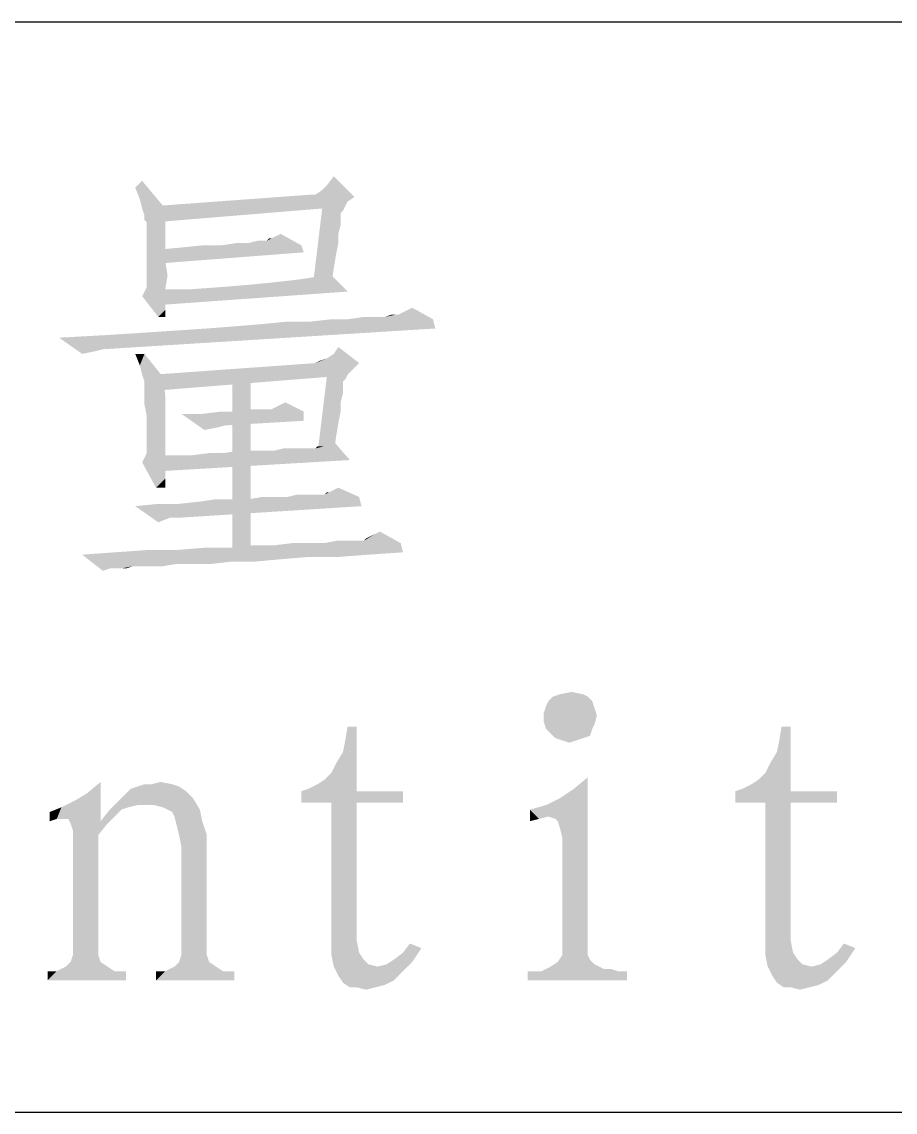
# Model space of a CAD drawing. Header units: millimetres. Extents: x 336 to 634, y 189 to 399.
# Drawn here: x 545.01 to 550.62, y 201.18 to 208.18 of the extents above; entities that cross this region are included whole.
import ezdxf

# ---------------------------------------------------------------- set-up
doc = ezdxf.new("R2010")
doc.units = ezdxf.units.MM

msp = doc.modelspace()

# ---------------------------------------------------------------- linework, layer by layer
at = {"color": 7, "linetype": 'Continuous'}
for p, q in [((448.54993, 208.17685), (628.54993, 208.17685)), ((448.54993, 201.17685), (628.54993, 201.17685))]:
    msp.add_line(p, q, dxfattribs=at)
for points in [[(545.77169, 207.03765), (545.74206, 207.11172), (545.7865, 207.15617)], [(545.7865, 206.97839), (545.77169, 207.03765), (545.7865, 207.15617)], [(545.7865, 206.97839), (545.7865, 207.15617), (545.93465, 206.97839)], [(546.97169, 207.12654), (547.01613, 207.1858), (547.14947, 207.05246)], [(546.89761, 207.06728), (547.14947, 207.05246), (545.86058, 206.9932)], [(546.89761, 207.06728), (545.86058, 206.9932), (546.86799, 207.06728)], [(547.14947, 207.05246), (546.89761, 207.06728), (546.94206, 207.09691)], [(547.14947, 207.05246), (546.94206, 207.09691), (546.97169, 207.12654)], [(547.14947, 207.05246), (547.10502, 207.02283), (545.86058, 206.9932)], [(545.86058, 206.9932), (547.10502, 207.02283), (547.09021, 206.9932)], [(547.09021, 206.9932), (546.94206, 206.97839), (545.86058, 206.8895)], [(547.09021, 206.9932), (545.86058, 206.8895), (545.86058, 206.9932)], [(546.94206, 206.97839), (547.09021, 206.9932), (547.07539, 206.96357)], [(545.93465, 206.97839), (545.80132, 206.93395), (545.7865, 206.97839)], [(545.80132, 206.90432), (545.80132, 206.93395), (545.93465, 206.97839)], [(545.81613, 206.8895), (545.80132, 206.90432), (545.93465, 206.97839)], [(545.81613, 206.84506), (545.81613, 206.8895), (545.93465, 206.97839)], [(545.81613, 206.84506), (545.93465, 206.97839), (545.93465, 206.84506)], [(547.06058, 206.94876), (546.8828, 206.4895), (546.94206, 206.97839)], [(547.06058, 206.94876), (547.06058, 206.93395), (546.8828, 206.4895)], [(547.06058, 206.93395), (547.06058, 206.90432), (546.8828, 206.4895)], [(546.94206, 206.97839), (547.07539, 206.96357), (547.06058, 206.94876)], [(547.06058, 206.90432), (547.06058, 206.87468), (546.8828, 206.4895)], [(547.06058, 206.87468), (547.04576, 206.81543), (546.8828, 206.4895)], [(545.93465, 206.84506), (545.81613, 206.7858), (545.81613, 206.84506)], [(545.81613, 206.7858), (545.93465, 206.84506), (545.93465, 206.74135)], [(545.93465, 206.74135), (545.81613, 206.69691), (545.81613, 206.7858)], [(546.61613, 206.7858), (546.5865, 206.77098), (546.60132, 206.7858)], [(546.80873, 206.74135), (546.5865, 206.77098), (546.61613, 206.7858)], [(546.61613, 206.7858), (546.64576, 206.80061), (546.67539, 206.81543)], [(546.61613, 206.7858), (546.67539, 206.81543), (546.80873, 206.74135)], [(547.04576, 206.81543), (547.04576, 206.75617), (546.8828, 206.4895)], [(545.81613, 206.69691), (545.93465, 206.74135), (545.93465, 206.63765)], [(545.86058, 206.71172), (546.02354, 206.72654), (546.80873, 206.74135)], [(545.86058, 206.71172), (546.80873, 206.74135), (546.82354, 206.69691)], [(546.82354, 206.69691), (545.86058, 206.62283), (545.86058, 206.71172)], [(546.29021, 206.74135), (546.80873, 206.74135), (546.02354, 206.72654)], [(546.29021, 206.74135), (546.02354, 206.72654), (546.17169, 206.74135)], [(546.46799, 206.75617), (546.29021, 206.74135), (546.39391, 206.75617)], [(546.80873, 206.74135), (546.29021, 206.74135), (546.46799, 206.75617)], [(546.57169, 206.77098), (546.5865, 206.77098), (546.46799, 206.75617)], [(546.57169, 206.77098), (546.46799, 206.75617), (546.52724, 206.77098)], [(546.80873, 206.74135), (546.46799, 206.75617), (546.5865, 206.77098)], [(547.04576, 206.75617), (547.03095, 206.68209), (546.8828, 206.4895)], [(545.93465, 206.63765), (545.81613, 206.62283), (545.81613, 206.69691)], [(547.03095, 206.68209), (547.01613, 206.5932), (546.8828, 206.4895)], [(545.81613, 206.56357), (545.81613, 206.62283), (545.93465, 206.63765)], [(545.81613, 206.56357), (545.93465, 206.63765), (545.94947, 206.54876)], [(546.8828, 206.4895), (547.01613, 206.5932), (547.00132, 206.4895)], [(545.94947, 206.54876), (545.81613, 206.53394), (545.81613, 206.56357)], [(545.81613, 206.50431), (545.81613, 206.53394), (545.94947, 206.54876)], [(545.81613, 206.4895), (545.81613, 206.50431), (545.94947, 206.54876)], [(545.81613, 206.47468), (545.81613, 206.4895), (545.94947, 206.54876)], [(545.81613, 206.47468), (545.94947, 206.54876), (545.93465, 206.45987)], [(547.10502, 206.44505), (546.4828, 206.4895), (546.63095, 206.50431)], [(547.10502, 206.44505), (546.63095, 206.50431), (546.76428, 206.51913)], [(547.10502, 206.44505), (546.76428, 206.51913), (546.86799, 206.53394)], [(547.10502, 206.44505), (546.86799, 206.53394), (546.94206, 206.54876)], [(546.94206, 206.54876), (546.9865, 206.56357), (547.10502, 206.44505)], [(545.7865, 206.41543), (545.80132, 206.44505), (545.93465, 206.45987)], [(545.7865, 206.41543), (545.93465, 206.45987), (545.93465, 206.3858)], [(545.93465, 206.45987), (545.80132, 206.44505), (545.81613, 206.47468)], [(546.09761, 206.45987), (547.10502, 206.44505), (545.86058, 206.35617)], [(546.09761, 206.45987), (545.86058, 206.35617), (545.86058, 206.45987)], [(547.10502, 206.44505), (546.09761, 206.45987), (546.30502, 206.47468)], [(547.10502, 206.44505), (546.30502, 206.47468), (546.4828, 206.4895)], [(545.93465, 206.3858), (545.89021, 206.28209), (545.7865, 206.41543)], [(545.93465, 206.3858), (545.93465, 206.32654), (545.89021, 206.28209)], [(545.89021, 206.28209), (545.93465, 206.32654), (545.93465, 206.28209)], [(547.41613, 206.29691), (547.43095, 206.29691), (547.34206, 206.28209)], [(547.41613, 206.29691), (547.34206, 206.28209), (547.3865, 206.29691)], [(547.65317, 206.26728), (547.34206, 206.28209), (547.43095, 206.29691)], [(547.65317, 206.26728), (547.43095, 206.29691), (547.46058, 206.31172)], [(547.46058, 206.31172), (547.49021, 206.32654), (547.51984, 206.34135)], [(547.46058, 206.31172), (547.51984, 206.34135), (547.65317, 206.26728)], [(546.20132, 206.20802), (546.39391, 206.22283), (547.65317, 206.26728)], [(546.20132, 206.20802), (547.65317, 206.26728), (547.66799, 206.20802)], [(546.39391, 206.22283), (546.57169, 206.23765), (547.65317, 206.26728)], [(546.57169, 206.23765), (546.86799, 206.25246), (547.65317, 206.26728)], [(546.86799, 206.25246), (546.57169, 206.23765), (546.71984, 206.25246)], [(547.10502, 206.26728), (547.65317, 206.26728), (546.86799, 206.25246)], [(547.10502, 206.26728), (546.86799, 206.25246), (547.00132, 206.26728)], [(547.2828, 206.28209), (547.34206, 206.28209), (547.10502, 206.26728)], [(547.2828, 206.28209), (547.10502, 206.26728), (547.20873, 206.28209)], [(547.65317, 206.26728), (547.10502, 206.26728), (547.34206, 206.28209)], [(545.25317, 206.14876), (545.51984, 206.16357), (547.66799, 206.20802)], [(545.25317, 206.14876), (547.66799, 206.20802), (545.53465, 206.07468)], [(545.51984, 206.16357), (545.75687, 206.17839), (547.66799, 206.20802)], [(545.75687, 206.17839), (545.9791, 206.1932), (547.66799, 206.20802)], [(547.66799, 206.20802), (545.9791, 206.1932), (546.20132, 206.20802)], [(545.53465, 206.07468), (545.40132, 206.04505), (545.25317, 206.14876)], [(547.01613, 206.04505), (547.04576, 206.0895), (547.1791, 205.9858)], [(545.53465, 206.07468), (545.47539, 206.05987), (545.40132, 206.04505)], [(545.80132, 206.04505), (545.77169, 205.97098), (545.74206, 206.04505)], [(545.7865, 205.91172), (545.77169, 205.97098), (545.80132, 206.04505)], [(545.7865, 205.91172), (545.80132, 206.04505), (545.91984, 205.89691)], [(546.89761, 205.9858), (546.92724, 206.00061), (546.97169, 206.01543)], [(547.1791, 205.9858), (546.89761, 205.9858), (546.97169, 206.01543)], [(547.1791, 205.9858), (546.97169, 206.01543), (547.01613, 206.04505)], [(547.1791, 205.9858), (547.13465, 205.94135), (545.86058, 205.91172)], [(547.1791, 205.9858), (545.86058, 205.91172), (546.89761, 205.9858)], [(545.86058, 205.91172), (547.13465, 205.94135), (547.10502, 205.91172)], [(545.91984, 205.89691), (545.80132, 205.86728), (545.7865, 205.91172)], [(545.80132, 205.83765), (545.80132, 205.86728), (545.91984, 205.89691)], [(545.80132, 205.82283), (545.80132, 205.83765), (545.91984, 205.89691)], [(545.80132, 205.77839), (545.80132, 205.82283), (545.91984, 205.89691)], [(545.80132, 205.77839), (545.91984, 205.89691), (545.93465, 205.77839)], [(547.10502, 205.91172), (546.97169, 205.89691), (545.86058, 205.80802)], [(547.10502, 205.91172), (545.86058, 205.80802), (545.86058, 205.91172)], [(546.4828, 205.89691), (546.36428, 204.78579), (546.36428, 205.89691)], [(546.36428, 204.78579), (546.4828, 205.89691), (546.4828, 204.78579)], [(547.07539, 205.86728), (546.91243, 205.40802), (546.97169, 205.89691)], [(546.97169, 205.89691), (547.10502, 205.91172), (547.09021, 205.88209)], [(546.97169, 205.89691), (547.09021, 205.88209), (547.07539, 205.86728)], [(547.07539, 205.86728), (547.07539, 205.85246), (546.91243, 205.40802)], [(547.07539, 205.85246), (547.07539, 205.82283), (546.91243, 205.40802)], [(547.07539, 205.82283), (547.07539, 205.7932), (546.91243, 205.40802)], [(545.93465, 205.77839), (545.80132, 205.71913), (545.80132, 205.77839)], [(545.80132, 205.71913), (545.93465, 205.77839), (545.93465, 205.67469)], [(546.64576, 205.70431), (546.70502, 205.73394), (546.82354, 205.67469)], [(547.07539, 205.7932), (547.06058, 205.73394), (546.91243, 205.40802)], [(547.06058, 205.73394), (547.06058, 205.67469), (546.91243, 205.40802)], [(545.93465, 205.67469), (545.81613, 205.64506), (545.80132, 205.71913)], [(545.81613, 205.57098), (545.81613, 205.64506), (545.93465, 205.67469)], [(545.81613, 205.57098), (545.93465, 205.67469), (545.93465, 205.57098)], [(546.3791, 205.67469), (546.82354, 205.67469), (546.17169, 205.65987)], [(546.3791, 205.67469), (546.17169, 205.65987), (546.29021, 205.67469)], [(546.17169, 205.65987), (546.82354, 205.67469), (546.82354, 205.61543)], [(546.60132, 205.6895), (546.61613, 205.6895), (546.3791, 205.67469)], [(546.57169, 205.6895), (546.60132, 205.6895), (546.3791, 205.67469)], [(546.52724, 205.6895), (546.57169, 205.6895), (546.3791, 205.67469)], [(546.52724, 205.6895), (546.3791, 205.67469), (546.46799, 205.6895)], [(546.82354, 205.67469), (546.3791, 205.67469), (546.61613, 205.6895)], [(546.82354, 205.67469), (546.61613, 205.6895), (546.64576, 205.70431)], [(547.06058, 205.67469), (547.04576, 205.60061), (546.91243, 205.40802)], [(546.17169, 205.65987), (546.1865, 205.55617), (546.03836, 205.65987)], [(546.17169, 205.65987), (546.82354, 205.61543), (546.31984, 205.5858)], [(546.17169, 205.65987), (546.31984, 205.5858), (546.1865, 205.55617)], [(547.04576, 205.60061), (547.03095, 205.51172), (546.91243, 205.40802)], [(545.93465, 205.57098), (545.81613, 205.51172), (545.81613, 205.57098)], [(545.81613, 205.46728), (545.81613, 205.51172), (545.93465, 205.57098)], [(545.81613, 205.46728), (545.93465, 205.57098), (545.93465, 205.46728)], [(546.31984, 205.5858), (546.26058, 205.57098), (546.1865, 205.55617)], [(545.93465, 205.46728), (545.81613, 205.45246), (545.81613, 205.46728)], [(545.81613, 205.40802), (545.81613, 205.45246), (545.93465, 205.46728)], [(545.81613, 205.40802), (545.93465, 205.46728), (545.93465, 205.3932)], [(546.95687, 205.45246), (546.89761, 205.43765), (546.91243, 205.45246)], [(547.11984, 205.36357), (546.89761, 205.43765), (546.95687, 205.45246)], [(546.91243, 205.40802), (547.03095, 205.51172), (547.01613, 205.40802)], [(546.95687, 205.45246), (547.01613, 205.48209), (547.11984, 205.36357)], [(545.93465, 205.3932), (545.7865, 205.34876), (545.81613, 205.40802)], [(545.7865, 205.34876), (545.93465, 205.3932), (545.93465, 205.30431)], [(546.09761, 205.3932), (547.11984, 205.36357), (545.86058, 205.2895)], [(545.99391, 205.3932), (546.09761, 205.3932), (545.86058, 205.2895)], [(545.99391, 205.3932), (545.86058, 205.2895), (545.86058, 205.3932)], [(546.09761, 205.3932), (546.30502, 205.40802), (546.63095, 205.42283)], [(547.11984, 205.36357), (546.09761, 205.3932), (546.63095, 205.42283)], [(546.30502, 205.40802), (546.09761, 205.3932), (546.21613, 205.40802)], [(546.57169, 205.42283), (546.63095, 205.42283), (546.30502, 205.40802)], [(546.4828, 205.42283), (546.57169, 205.42283), (546.30502, 205.40802)], [(546.4828, 205.42283), (546.30502, 205.40802), (546.40873, 205.42283)], [(546.86799, 205.43765), (546.89761, 205.43765), (546.63095, 205.42283)], [(546.83836, 205.43765), (546.86799, 205.43765), (546.63095, 205.42283)], [(546.79391, 205.43765), (546.83836, 205.43765), (546.63095, 205.42283)], [(546.74947, 205.43765), (546.79391, 205.43765), (546.63095, 205.42283)], [(546.74947, 205.43765), (546.63095, 205.42283), (546.69021, 205.43765)], [(547.11984, 205.36357), (546.63095, 205.42283), (546.89761, 205.43765)], [(545.93465, 205.30431), (545.87539, 205.1858), (545.7865, 205.34876)], [(545.93465, 205.30431), (545.93465, 205.24506), (545.87539, 205.1858)], [(545.87539, 205.1858), (545.93465, 205.24506), (545.93465, 205.1858)], [(546.9865, 205.15617), (547.01613, 205.17098), (547.04576, 205.1858)], [(546.9865, 205.15617), (547.04576, 205.1858), (547.1791, 205.12654)], [(545.74206, 205.06728), (546.02354, 205.08209), (547.1791, 205.12654)], [(545.74206, 205.06728), (547.1791, 205.12654), (547.19391, 205.06728)], [(546.02354, 205.08209), (546.15687, 205.09691), (547.1791, 205.12654)], [(546.15687, 205.09691), (546.46799, 205.11172), (547.1791, 205.12654)], [(546.3791, 205.11172), (546.46799, 205.11172), (546.15687, 205.09691)], [(546.3791, 205.11172), (546.15687, 205.09691), (546.26058, 205.11172)], [(546.71984, 205.12654), (547.1791, 205.12654), (546.46799, 205.11172)], [(546.64576, 205.12654), (546.71984, 205.12654), (546.46799, 205.11172)], [(546.64576, 205.12654), (546.46799, 205.11172), (546.55687, 205.12654)], [(546.94206, 205.14135), (546.95687, 205.14135), (546.71984, 205.12654)], [(546.92724, 205.14135), (546.94206, 205.14135), (546.71984, 205.12654)], [(546.91243, 205.14135), (546.92724, 205.14135), (546.71984, 205.12654)], [(546.86799, 205.14135), (546.91243, 205.14135), (546.71984, 205.12654)], [(546.82354, 205.14135), (546.86799, 205.14135), (546.71984, 205.12654)], [(546.82354, 205.14135), (546.71984, 205.12654), (546.7791, 205.14135)], [(547.1791, 205.12654), (546.71984, 205.12654), (546.95687, 205.14135)], [(546.9865, 205.15617), (546.95687, 205.14135), (546.97169, 205.15617)], [(547.1791, 205.12654), (546.95687, 205.14135), (546.9865, 205.15617)], [(546.02354, 205.08209), (545.74206, 205.06728), (545.89021, 205.08209)], [(545.74206, 205.06728), (547.19391, 205.06728), (545.96428, 204.9932)], [(545.96428, 204.9932), (545.89021, 204.96357), (545.74206, 205.06728)], [(545.96428, 204.9932), (547.19391, 205.06728), (546.02354, 204.9932)], [(547.20873, 204.84505), (547.2828, 204.8895), (547.31243, 204.90431)], [(547.20873, 204.84505), (547.31243, 204.90431), (547.44576, 204.83024)], [(545.60873, 204.77098), (546.00873, 204.78579), (547.44576, 204.83024)], [(545.60873, 204.77098), (547.44576, 204.83024), (547.46058, 204.77098)], [(546.00873, 204.78579), (546.34947, 204.80061), (547.44576, 204.83024)], [(546.34947, 204.80061), (546.63095, 204.81542), (547.44576, 204.83024)], [(546.95687, 204.83024), (547.44576, 204.83024), (546.63095, 204.81542)], [(546.85317, 204.83024), (546.95687, 204.83024), (546.63095, 204.81542)], [(546.85317, 204.83024), (546.63095, 204.81542), (546.74947, 204.83024)], [(547.1791, 204.84505), (547.20873, 204.84505), (546.95687, 204.83024)], [(547.14947, 204.84505), (547.1791, 204.84505), (546.95687, 204.83024)], [(547.09021, 204.84505), (547.14947, 204.84505), (546.95687, 204.83024)], [(547.09021, 204.84505), (546.95687, 204.83024), (547.03095, 204.84505)], [(547.44576, 204.83024), (546.95687, 204.83024), (547.20873, 204.84505)], [(547.20873, 204.84505), (547.25317, 204.87468), (547.2828, 204.8895)], [(547.20873, 204.84505), (547.22354, 204.85987), (547.25317, 204.87468)], [(547.46058, 204.77098), (545.40132, 204.75617), (545.60873, 204.77098)], [(545.40132, 204.75617), (547.46058, 204.77098), (547.23836, 204.75617)], [(545.40132, 204.75617), (547.23836, 204.75617), (546.85317, 204.74135)], [(545.40132, 204.75617), (546.85317, 204.74135), (546.00873, 204.69691)], [(545.40132, 204.75617), (546.00873, 204.69691), (545.72724, 204.68209)], [(545.40132, 204.75617), (545.72724, 204.68209), (545.5791, 204.66728)], [(545.5791, 204.66728), (545.53465, 204.65246), (545.40132, 204.75617)], [(546.00873, 204.78579), (545.60873, 204.77098), (545.81613, 204.78579)], [(546.34947, 204.80061), (546.00873, 204.78579), (546.1865, 204.80061)], [(546.63095, 204.81542), (546.34947, 204.80061), (546.49761, 204.81542)], [(546.85317, 204.74135), (547.23836, 204.75617), (547.04576, 204.74135)], [(545.60873, 204.66728), (545.5791, 204.66728), (545.72724, 204.68209)], [(545.63836, 204.66728), (545.60873, 204.66728), (545.72724, 204.68209)], [(545.65317, 204.66728), (545.63836, 204.66728), (545.72724, 204.68209)], [(545.66799, 204.66728), (545.65317, 204.66728), (545.72724, 204.68209)], [(545.66799, 204.66728), (545.72724, 204.68209), (545.6828, 204.66728)], [(545.77169, 204.68209), (545.72724, 204.68209), (546.00873, 204.69691)], [(545.84576, 204.68209), (545.77169, 204.68209), (546.00873, 204.69691)], [(545.84576, 204.68209), (546.00873, 204.69691), (545.91984, 204.68209)], [(546.85317, 204.74135), (546.67539, 204.72654), (546.00873, 204.69691)], [(546.67539, 204.72654), (546.36428, 204.71172), (546.00873, 204.69691)], [(546.11243, 204.69691), (546.00873, 204.69691), (546.36428, 204.71172)], [(546.11243, 204.69691), (546.36428, 204.71172), (546.23095, 204.69691)], [(546.36428, 204.71172), (546.67539, 204.72654), (546.51243, 204.71172)], [(548.64576, 203.84506), (548.39391, 203.81543), (548.42354, 203.84506)], [(548.39391, 203.81543), (548.64576, 203.84506), (548.67539, 203.81543)], [(548.61613, 203.85987), (548.42354, 203.84506), (548.46799, 203.85987)], [(548.42354, 203.84506), (548.61613, 203.85987), (548.64576, 203.84506)], [(548.46799, 203.85987), (548.54206, 203.87468), (548.61613, 203.85987)], [(548.69021, 203.77098), (548.36428, 203.74135), (548.3791, 203.7858)], [(548.36428, 203.74135), (548.69021, 203.77098), (548.70502, 203.72654)], [(548.67539, 203.81543), (548.3791, 203.7858), (548.39391, 203.81543)], [(548.3791, 203.7858), (548.67539, 203.81543), (548.69021, 203.77098)], [(548.70502, 203.72654), (548.36428, 203.68209), (548.36428, 203.74135)], [(548.36428, 203.68209), (548.70502, 203.72654), (548.69021, 203.66728)], [(547.07539, 203.4895), (547.09021, 203.56357), (547.16428, 203.65246)], [(547.07539, 203.4895), (547.16428, 203.65246), (547.16428, 203.23765)], [(547.16428, 203.65246), (547.09021, 203.56357), (547.10502, 203.65246)], [(548.69021, 203.66728), (548.3791, 203.63765), (548.36428, 203.68209)], [(548.3791, 203.63765), (548.69021, 203.66728), (548.67539, 203.63765)], [(548.67539, 203.63765), (548.40873, 203.60802), (548.3791, 203.63765)], [(548.40873, 203.60802), (548.67539, 203.63765), (548.66058, 203.5932)], [(549.86058, 203.4895), (549.87539, 203.56357), (549.94947, 203.65246)], [(549.86058, 203.4895), (549.94947, 203.65246), (549.94947, 203.23765)], [(549.94947, 203.65246), (549.87539, 203.56357), (549.89021, 203.65246)], [(548.66058, 203.5932), (548.43836, 203.57839), (548.40873, 203.60802)], [(548.43836, 203.57839), (548.66058, 203.5932), (548.61613, 203.57839)], [(548.61613, 203.57839), (548.4828, 203.56357), (548.43836, 203.57839)], [(548.4828, 203.56357), (548.61613, 203.57839), (548.57169, 203.56357)], [(548.57169, 203.56357), (548.52724, 203.54876), (548.4828, 203.56357)], [(547.00132, 203.35617), (547.03095, 203.41543), (547.07539, 203.4895)], [(547.16428, 203.23765), (547.00132, 203.35617), (547.07539, 203.4895)], [(549.7865, 203.35617), (549.81613, 203.41543), (549.86058, 203.4895)], [(549.94947, 203.23765), (549.7865, 203.35617), (549.86058, 203.4895)], [(547.16428, 203.23765), (546.95687, 203.31172), (547.00132, 203.35617)], [(549.94947, 203.23765), (549.74206, 203.31172), (549.7865, 203.35617)], [(545.23836, 203.05987), (545.43095, 203.22283), (545.51984, 203.29691)], [(545.29761, 203.05987), (545.23836, 203.05987), (545.51984, 203.29691)], [(545.31243, 203.05987), (545.29761, 203.05987), (545.51984, 203.29691)], [(545.31243, 203.05987), (545.51984, 203.29691), (545.51984, 203.04506)], [(545.84576, 203.28209), (545.9791, 203.28209), (545.75687, 203.26728)], [(545.84576, 203.28209), (545.75687, 203.26728), (545.80132, 203.28209)], [(545.75687, 203.26728), (545.9791, 203.28209), (546.02354, 203.26728)], [(545.84576, 203.28209), (545.90502, 203.29691), (545.9791, 203.28209)], [(547.16428, 203.23765), (546.85317, 203.25246), (546.91243, 203.28209)], [(547.16428, 203.23765), (546.91243, 203.28209), (546.95687, 203.31172)], [(548.39391, 203.07468), (548.55687, 203.25246), (548.64576, 203.32654)], [(548.43836, 203.05987), (548.39391, 203.07468), (548.64576, 203.32654)], [(548.45317, 203.04506), (548.43836, 203.05987), (548.64576, 203.32654)], [(548.46799, 203.00061), (548.45317, 203.04506), (548.64576, 203.32654)], [(548.4828, 202.94135), (548.46799, 203.00061), (548.64576, 203.32654)], [(548.4828, 202.94135), (548.64576, 203.32654), (548.64576, 202.21543)], [(549.94947, 203.23765), (549.63836, 203.25246), (549.69761, 203.28209)], [(549.94947, 203.23765), (549.69761, 203.28209), (549.74206, 203.31172)], [(545.23836, 203.05987), (545.35687, 203.17839), (545.43095, 203.22283)], [(546.11243, 203.1932), (545.63836, 203.17839), (545.6828, 203.22283)], [(546.06799, 203.23765), (545.6828, 203.22283), (545.71243, 203.25246)], [(545.6828, 203.22283), (546.06799, 203.23765), (546.11243, 203.1932)], [(546.02354, 203.26728), (545.71243, 203.25246), (545.75687, 203.26728)], [(545.71243, 203.25246), (546.02354, 203.26728), (546.06799, 203.23765)], [(547.16428, 203.23765), (546.80873, 203.23765), (546.85317, 203.25246)], [(547.16428, 203.23765), (547.46058, 203.23765), (546.80873, 203.16357)], [(547.16428, 203.23765), (546.80873, 203.16357), (546.80873, 203.23765)], [(547.00132, 203.16357), (546.80873, 203.16357), (547.46058, 203.23765)], [(547.16428, 203.16357), (547.00132, 203.16357), (547.46058, 203.23765)], [(547.16428, 203.16357), (547.46058, 203.23765), (547.46058, 203.16357)], [(548.39391, 203.07468), (548.46799, 203.1932), (548.55687, 203.25246)], [(549.94947, 203.23765), (549.59391, 203.23765), (549.63836, 203.25246)], [(549.94947, 203.23765), (550.24576, 203.23765), (549.59391, 203.16357)], [(549.94947, 203.23765), (549.59391, 203.16357), (549.59391, 203.23765)], [(549.7865, 203.16357), (549.59391, 203.16357), (550.24576, 203.23765)], [(549.94947, 203.16357), (549.7865, 203.16357), (550.24576, 203.23765)], [(549.94947, 203.16357), (550.24576, 203.23765), (550.24576, 203.16357)], [(545.23836, 203.05987), (545.26799, 203.13394), (545.35687, 203.17839)], [(545.75687, 203.14876), (545.5791, 203.11913), (545.63836, 203.17839)], [(545.75687, 203.14876), (545.69761, 203.13394), (545.5791, 203.11913)], [(545.75687, 203.14876), (545.63836, 203.17839), (546.11243, 203.1932)], [(545.81613, 203.14876), (545.75687, 203.14876), (546.11243, 203.1932)], [(545.86058, 203.14876), (545.81613, 203.14876), (546.11243, 203.1932)], [(545.91984, 203.13394), (545.86058, 203.14876), (546.11243, 203.1932)], [(545.94947, 203.11913), (545.91984, 203.13394), (546.11243, 203.1932)], [(545.94947, 203.11913), (546.11243, 203.1932), (546.15687, 203.11913)], [(547.16428, 203.16357), (547.16428, 202.27468), (547.00132, 202.1858)], [(547.16428, 203.16357), (547.00132, 202.1858), (547.00132, 203.16357)], [(548.39391, 203.07468), (548.27539, 203.11913), (548.3791, 203.14876)], [(548.39391, 203.07468), (548.3791, 203.14876), (548.46799, 203.1932)], [(549.94947, 203.16357), (549.94947, 202.27468), (549.7865, 202.1858)], [(549.94947, 203.16357), (549.7865, 202.1858), (549.7865, 203.16357)], [(545.23836, 203.05987), (545.19391, 203.10431), (545.26799, 203.13394)], [(545.23836, 203.05987), (545.19391, 203.04506), (545.19391, 203.10431)], [(545.65317, 203.11913), (545.62354, 203.0895), (545.51984, 203.04506)], [(545.65317, 203.11913), (545.51984, 203.04506), (545.5791, 203.11913)], [(545.51984, 203.04506), (545.62354, 203.0895), (545.56428, 203.03024)], [(545.5791, 203.11913), (545.69761, 203.13394), (545.65317, 203.11913)], [(546.15687, 203.11913), (545.9791, 203.10431), (545.94947, 203.11913)], [(545.99391, 203.07468), (545.9791, 203.10431), (546.15687, 203.11913)], [(545.99391, 203.07468), (546.15687, 203.11913), (546.17169, 203.04506)], [(546.17169, 203.04506), (546.00873, 203.01543), (545.99391, 203.07468)], [(548.27539, 203.11913), (548.39391, 203.07468), (548.33465, 203.05987)], [(548.33465, 203.05987), (548.27539, 203.04506), (548.27539, 203.11913)], [(545.51984, 203.04506), (545.32724, 203.03024), (545.31243, 203.05987)], [(545.56428, 203.03024), (545.32724, 203.03024), (545.51984, 203.04506)], [(545.56428, 203.03024), (545.34206, 202.9858), (545.32724, 203.03024)], [(545.34206, 202.9858), (545.56428, 203.03024), (545.50502, 202.95617)], [(546.02354, 202.95617), (546.00873, 203.01543), (546.17169, 203.04506)], [(546.02354, 202.95617), (546.17169, 203.04506), (546.20132, 202.95617)], [(545.50502, 202.95617), (545.34206, 202.92654), (545.34206, 202.9858)], [(545.34206, 202.1858), (545.34206, 202.92654), (545.50502, 202.95617)], [(545.34206, 202.1858), (545.50502, 202.95617), (545.50502, 202.1858)], [(546.20132, 202.95617), (546.03836, 202.88209), (546.02354, 202.95617)], [(546.03836, 202.88209), (546.20132, 202.95617), (546.20132, 202.83765)], [(548.64576, 202.21543), (548.4828, 202.1858), (548.4828, 202.94135)], [(546.20132, 202.83765), (546.03836, 202.1858), (546.03836, 202.88209)], [(546.03836, 202.1858), (546.20132, 202.83765), (546.20132, 202.1858)], [(547.16428, 202.27468), (547.1791, 202.20061), (547.00132, 202.1858)], [(547.40132, 202.15617), (547.46058, 202.20061), (547.5791, 202.23024)], [(547.40132, 202.15617), (547.5791, 202.23024), (547.51984, 202.14135)], [(547.5791, 202.23024), (547.46058, 202.20061), (547.50502, 202.25987)], [(549.94947, 202.27468), (549.96428, 202.20061), (549.7865, 202.1858)], [(550.1865, 202.15617), (550.24576, 202.20061), (550.36428, 202.23024)], [(550.1865, 202.15617), (550.36428, 202.23024), (550.30502, 202.14135)], [(550.36428, 202.23024), (550.24576, 202.20061), (550.29021, 202.25987)], [(545.50502, 202.1858), (545.32724, 202.14135), (545.34206, 202.1858)], [(545.32724, 202.14135), (545.50502, 202.1858), (545.51984, 202.14135)], [(546.20132, 202.1858), (546.02354, 202.14135), (546.03836, 202.1858)], [(546.02354, 202.14135), (546.20132, 202.1858), (546.21613, 202.14135)], [(547.00132, 202.1858), (547.1791, 202.20061), (547.20873, 202.15617)], [(547.20873, 202.15617), (547.01613, 202.11172), (547.00132, 202.1858)], [(548.64576, 202.1858), (548.66058, 202.15617), (548.45317, 202.14135)], [(548.64576, 202.1858), (548.45317, 202.14135), (548.4828, 202.1858)], [(548.4828, 202.1858), (548.64576, 202.21543), (548.64576, 202.1858)], [(549.7865, 202.1858), (549.96428, 202.20061), (549.99391, 202.15617)], [(549.99391, 202.15617), (549.80132, 202.11172), (549.7865, 202.1858)], [(545.56428, 202.11172), (545.23836, 202.08209), (545.29761, 202.11172)], [(545.23836, 202.08209), (545.56428, 202.11172), (545.60873, 202.08209)], [(545.51984, 202.14135), (545.29761, 202.11172), (545.32724, 202.14135)], [(545.29761, 202.11172), (545.51984, 202.14135), (545.56428, 202.11172)], [(546.26058, 202.11172), (545.93465, 202.08209), (545.99391, 202.11172)], [(545.93465, 202.08209), (546.26058, 202.11172), (546.30502, 202.08209)], [(546.21613, 202.14135), (545.99391, 202.11172), (546.02354, 202.14135)], [(545.99391, 202.11172), (546.21613, 202.14135), (546.26058, 202.11172)], [(547.20873, 202.15617), (547.23836, 202.12654), (547.01613, 202.11172)], [(547.01613, 202.11172), (547.23836, 202.12654), (547.29761, 202.11172)], [(547.29761, 202.11172), (547.04576, 202.05246), (547.01613, 202.11172)], [(547.29761, 202.11172), (547.46058, 202.08209), (547.04576, 202.05246)], [(547.29761, 202.11172), (547.35687, 202.12654), (547.51984, 202.14135)], [(547.29761, 202.11172), (547.51984, 202.14135), (547.46058, 202.08209)], [(547.51984, 202.14135), (547.35687, 202.12654), (547.40132, 202.15617)], [(548.71984, 202.11172), (548.74947, 202.09691), (548.34947, 202.08209)], [(548.71984, 202.11172), (548.34947, 202.08209), (548.40873, 202.11172)], [(548.74947, 202.09691), (548.79391, 202.09691), (548.34947, 202.08209)], [(548.34947, 202.08209), (548.79391, 202.09691), (548.83836, 202.08209)], [(548.69021, 202.12654), (548.40873, 202.11172), (548.45317, 202.14135)], [(548.40873, 202.11172), (548.69021, 202.12654), (548.71984, 202.11172)], [(548.45317, 202.14135), (548.66058, 202.15617), (548.69021, 202.12654)], [(549.99391, 202.15617), (550.02354, 202.12654), (549.80132, 202.11172)], [(549.80132, 202.11172), (550.02354, 202.12654), (550.0828, 202.11172)], [(550.0828, 202.11172), (549.83095, 202.05246), (549.80132, 202.11172)], [(550.0828, 202.11172), (550.24576, 202.08209), (549.83095, 202.05246)], [(550.0828, 202.11172), (550.14206, 202.12654), (550.30502, 202.14135)], [(550.0828, 202.11172), (550.30502, 202.14135), (550.24576, 202.08209)], [(550.30502, 202.14135), (550.14206, 202.12654), (550.1865, 202.15617)], [(545.60873, 202.08209), (545.6828, 202.08209), (545.1791, 202.02283)], [(545.23836, 202.08209), (545.60873, 202.08209), (545.1791, 202.02283)], [(545.23836, 202.08209), (545.1791, 202.02283), (545.1791, 202.08209)], [(545.1791, 202.02283), (545.6828, 202.08209), (545.6828, 202.02283)], [(546.30502, 202.08209), (546.3791, 202.08209), (545.87539, 202.02283)], [(545.93465, 202.08209), (546.30502, 202.08209), (545.87539, 202.02283)], [(545.93465, 202.08209), (545.87539, 202.02283), (545.87539, 202.08209)], [(545.87539, 202.02283), (546.3791, 202.08209), (546.3791, 202.02283)], [(547.04576, 202.05246), (547.46058, 202.08209), (547.40132, 202.02283)], [(547.40132, 202.02283), (547.07539, 202.00802), (547.04576, 202.05246)], [(547.07539, 202.00802), (547.40132, 202.02283), (547.34206, 201.9932)], [(548.83836, 202.08209), (548.89761, 202.08209), (548.26058, 202.02283)], [(548.34947, 202.08209), (548.83836, 202.08209), (548.26058, 202.02283)], [(548.34947, 202.08209), (548.26058, 202.02283), (548.26058, 202.08209)], [(548.26058, 202.02283), (548.89761, 202.08209), (548.89761, 202.02283)], [(549.83095, 202.05246), (550.24576, 202.08209), (550.1865, 202.02283)], [(550.1865, 202.02283), (549.86058, 202.00802), (549.83095, 202.05246)], [(549.86058, 202.00802), (550.1865, 202.02283), (550.12724, 201.9932)], [(547.34206, 201.9932), (547.11984, 201.97839), (547.07539, 202.00802)], [(547.16428, 201.97839), (547.11984, 201.97839), (547.34206, 201.9932)], [(547.16428, 201.97839), (547.34206, 201.9932), (547.2828, 201.97839)], [(547.2828, 201.97839), (547.22354, 201.96357), (547.16428, 201.97839)], [(550.12724, 201.9932), (549.90502, 201.97839), (549.86058, 202.00802)], [(549.94947, 201.97839), (549.90502, 201.97839), (550.12724, 201.9932)], [(549.94947, 201.97839), (550.12724, 201.9932), (550.06799, 201.97839)], [(550.06799, 201.97839), (550.00873, 201.96357), (549.94947, 201.97839)]]:
    msp.add_solid(points, dxfattribs=at)

doc.saveas('drawing.dxf')
